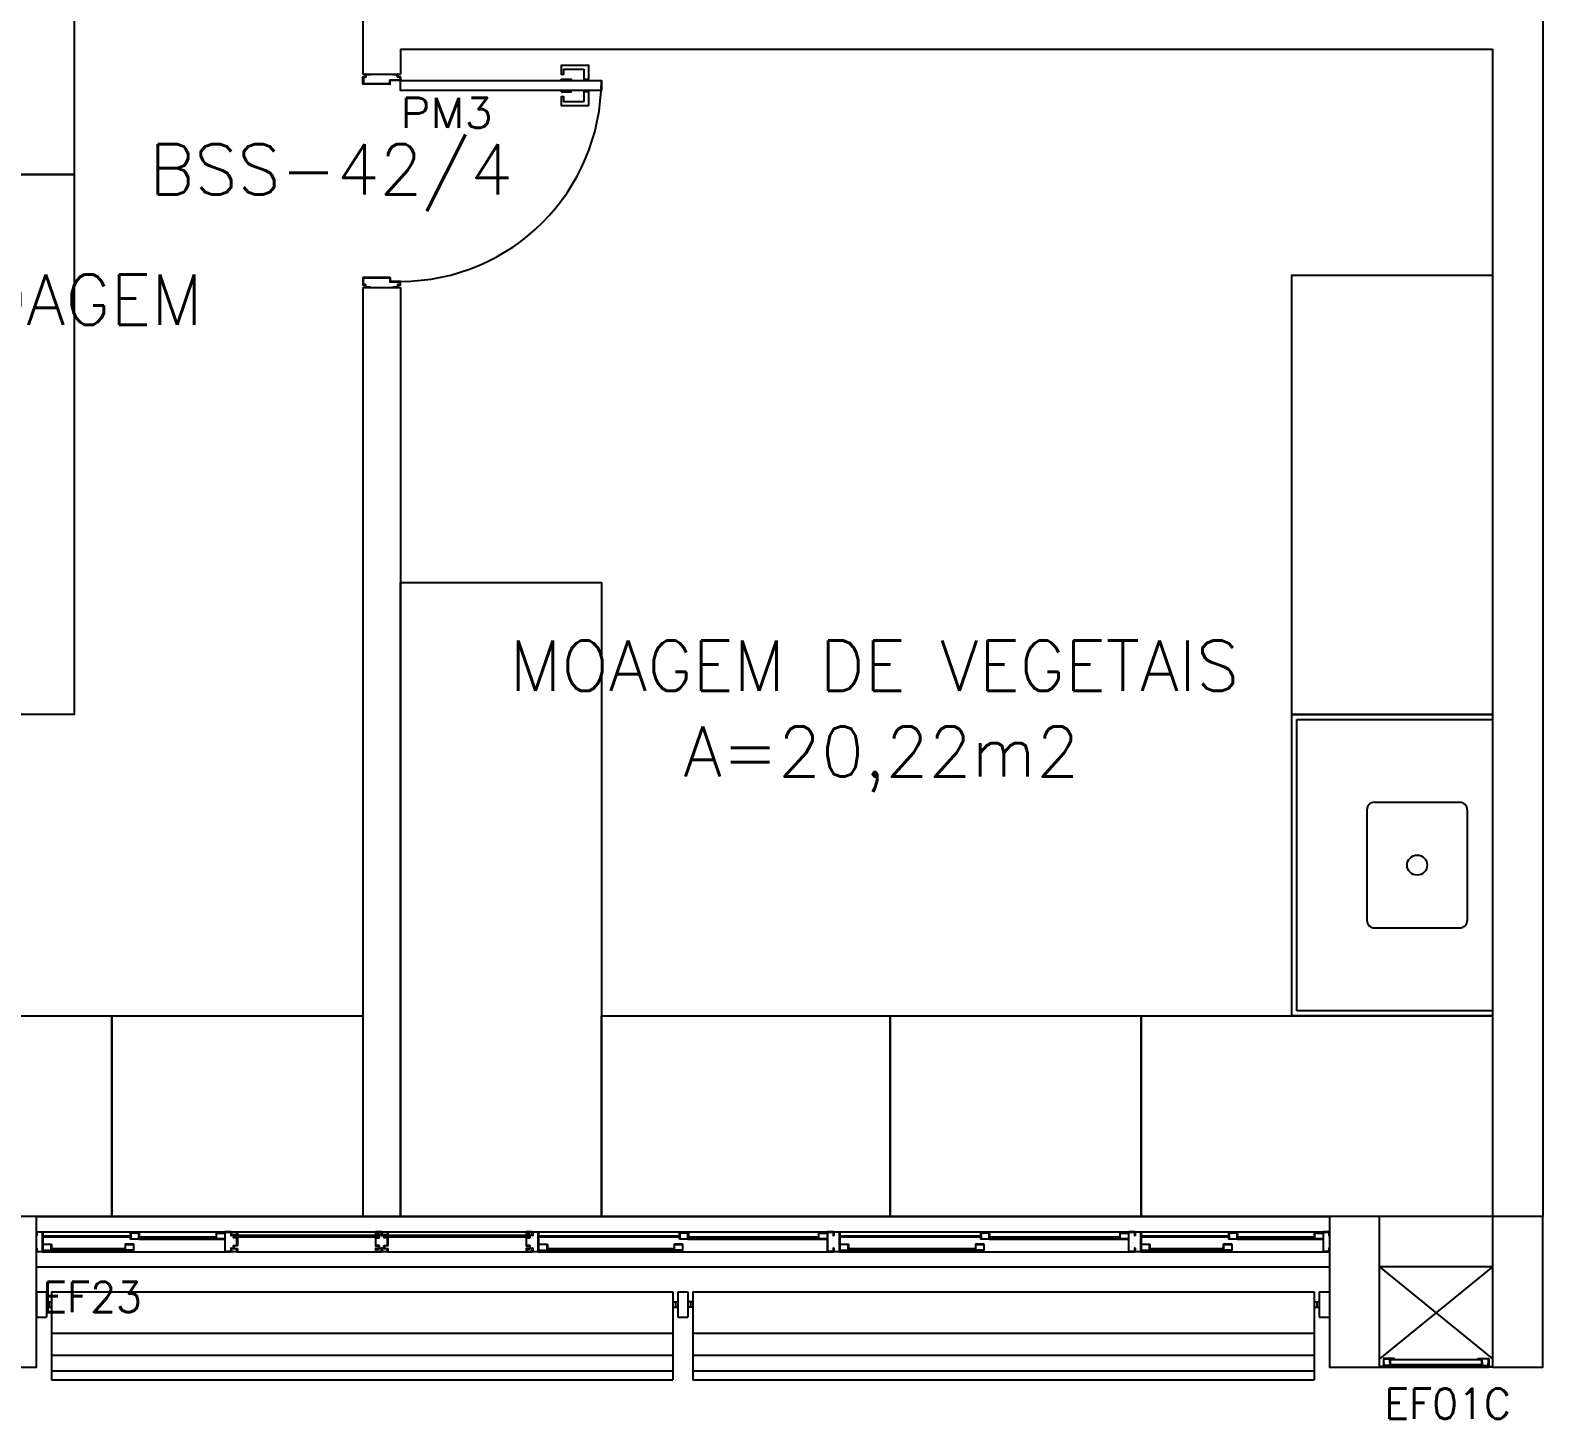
# Model space of a CAD drawing. Header units: millimetres. Extents: x 2046 to 2564, y 885 to 1120.
# Drawn here: x 2338.89 to 2344.91, y 921.45 to 926.98 of the extents above; entities that cross this region are included whole.
import ezdxf

# ---------------------------------------------------------------- set-up
doc = ezdxf.new("R2010")
doc.units = ezdxf.units.MM
doc.header["$LTSCALE"] = 10
for name, color, linetype in [('AR-ALV', 2, 'Continuous'), ('AR-BANCADAS', 1, 'Continuous'), ('AR-BRISES', 2, 'Continuous'), ('AR-ESQ', 1, 'Continuous'), ('AR-ESTC', 3, 'Continuous'), ('AR-PEITORIL', 1, 'Continuous'), ('AR-PORTA', 1, 'Continuous'), ('AR-SHAFT', 1, 'Continuous'), ('BC- VISTA', 1, 'Continuous'), ('BC-CUBA', 1, 'Continuous'), ('BR-LINHAS', 1, 'Continuous'), ('BR-MONTANTE', 242, 'Continuous'), ('BR-PAINEL', 1, 'Continuous'), ('BR-SUPORTE', 1, 'Continuous'), ('coz1', 1, 'Continuous'), ('DT-ESQ-CHAPA DOBRADA-V', 2, 'Continuous'), ('DT-ESQ-MARCO-V', 1, 'Continuous'), ('DT-ESQ-PERFIL CADEIRA-C', 2, 'Continuous'), ('DT-ESQ-PERFIL CADEIRA-V', 1, 'Continuous'), ('DT-ESQ-PERFIL U-C', 2, 'Continuous'), ('DT-ESQ-PERFIL U-V', 1, 'Continuous'), ('DT-ESQ-VENEZIANA-C', 1, 'Continuous'), ('DT-ESQ-VENEZIANA-V', 1, 'Continuous'), ('DT-ESQ-VIDRO-C', 2, 'Continuous'), ('DT-TXTESQ', 2, 'Continuous'), ('DT-TXTMOD', 1, 'Continuous'), ('ENDEREÇO', 2, 'Continuous'), ('maçaneta', 1, 'Continuous'), ('mov', 1, 'Continuous'), ('PM-PERFIL U-C', 2, 'Continuous'), ('PM-TXT', 2, 'Continuous'), ('pm1', 2, 'Continuous'), ('TEXTO', 2, 'Continuous'), ('Área', 2, 'Continuous')]:
    doc.layers.add(name, color=color, linetype=linetype)
doc.styles.add('S10', font='simplex.shx', dxfattribs={"height": 0.1})
doc.styles.add('S12', font='simplex.shx', dxfattribs={"width": 1.1, "height": 0.12})
doc.styles.add('UNB-100', font='simplex.shx', dxfattribs={"height": 0.2})
doc.styles.add('UNB1-100', font='simplex.shx', dxfattribs={"height": 0.2})

# ---------------------------------------------------------------- blocks, each defined once
blk = doc.blocks.new('EF23-P')
at = {"layer": 'DT-ESQ-CHAPA DOBRADA-V', "ltscale": 0.1}
for p, q in [((0.025, -0.077), (0.374, -0.077)), ((0.025, -0.08), (0.374, -0.08)), ((2, -0.077), (2.5615, -0.077)), ((2, -0.08), (2.5615, -0.08)), ((3.2, -0.077), (3.7615, -0.077)), ((3.2, -0.08), (3.7615, -0.08)), ((4.4, -0.077), (4.749, -0.077)), ((4.4, -0.08), (4.749, -0.08))]:
    blk.add_line(p, q, dxfattribs=at)
at = {"layer": 'DT-ESQ-MARCO-V', "ltscale": 0.1}
for p, q in [((0.7985, -0.06), (1.3515, -0.06)), ((1.3985, -0.06), (1.9515, -0.06)), ((0.7985, -0.14), (1.3515, -0.14)), ((1.3985, -0.14), (1.9515, -0.14))]:
    blk.add_line(p, q, dxfattribs=at)
at = {"layer": 'DT-ESQ-PERFIL CADEIRA-C', "ltscale": 0.1}
for p, q in [((0.376, -0.0885), (0.4225, -0.0885)), ((0.75, -0.0885), (0.7015, -0.0885)), ((2.5635, -0.0885), (2.61, -0.0885)), ((3.15, -0.0885), (3.1015, -0.0885)), ((3.7635, -0.0885), (3.81, -0.0885)), ((4.35, -0.0885), (4.3015, -0.0885)), ((4.751, -0.0885), (4.7975, -0.0885)), ((5.125, -0.0885), (5.0765, -0.0885)), ((0.025, -0.1335), (0.0735, -0.1335)), ((0.3855, -0.1335), (0.339, -0.1335)), ((2, -0.1335), (2.0485, -0.1335)), ((2.573, -0.1335), (2.5265, -0.1335)), ((3.2, -0.1335), (3.2485, -0.1335)), ((3.773, -0.1335), (3.7265, -0.1335)), ((4.4, -0.1335), (4.4485, -0.1335)), ((4.7605, -0.1335), (4.714, -0.1335))]:
    blk.add_line(p, q, dxfattribs=at)
for points in [[(0.0735, -0.135), (0.025, -0.135), (0.025, -0.1335), (0.06, -0.1335, -0.198912), (0.0589, -0.1331, -0.198913), (0.0585, -0.132), (0.0585, -0.112, 0.414214), (0.058, -0.1115), (0.025, -0.1115), (0.025, -0.11), (0.0585, -0.11, -0.414214), (0.06, -0.1115), (0.06, -0.1235), (0.06, -0.125), (0.06, -0.132), (0.0735, -0.132, -1)], [(0.339, -0.132, 1), (0.339, -0.135), (0.3855, -0.135, 0.414214), (0.3875, -0.133), (0.3875, -0.112, 0.414214), (0.3855, -0.11), (0.354, -0.11, 0.414214), (0.3525, -0.1115), (0.3525, -0.132)], [(0.3525, -0.1335, 0.198913), (0.3536, -0.1331, 0.198913), (0.354, -0.132), (0.354, -0.112, -0.414214), (0.3545, -0.1115), (0.3855, -0.1115, -0.414214), (0.386, -0.112), (0.386, -0.133, -0.414214), (0.3855, -0.1335)], [(0.4225, -0.087, -1), (0.4225, -0.09), (0.376, -0.09, -0.414214), (0.374, -0.088), (0.374, -0.067, -0.414214), (0.376, -0.065), (0.4075, -0.065, -0.414214), (0.409, -0.0665), (0.409, -0.087)], [(0.409, -0.0885, -0.198913), (0.4079, -0.0881, -0.198913), (0.4075, -0.087), (0.4075, -0.067, 0.414214), (0.407, -0.0665), (0.376, -0.0665, 0.414214), (0.3755, -0.067), (0.3755, -0.088, 0.414214), (0.376, -0.0885)], [(0.7015, -0.09), (0.75, -0.09), (0.75, -0.0885), (0.715, -0.0885, 0.198912), (0.7161, -0.0881, 0.198913), (0.7165, -0.087), (0.7165, -0.067, -0.414214), (0.717, -0.0665), (0.75, -0.0665), (0.75, -0.065), (0.7165, -0.065, 0.414214), (0.715, -0.0665), (0.715, -0.0785), (0.715, -0.08), (0.715, -0.087), (0.7015, -0.087, 1)], [(2.0485, -0.135), (2, -0.135), (2, -0.1335), (2.035, -0.1335, -0.198912), (2.0339, -0.1331, -0.198913), (2.0335, -0.132), (2.0335, -0.112, 0.414214), (2.033, -0.1115), (2, -0.1115), (2, -0.11), (2.0335, -0.11, -0.414214), (2.035, -0.1115), (2.035, -0.1235), (2.035, -0.125), (2.035, -0.132), (2.0485, -0.132, -1)], [(2.5265, -0.132, 1), (2.5265, -0.135), (2.573, -0.135, 0.414214), (2.575, -0.133), (2.575, -0.112, 0.414214), (2.573, -0.11), (2.5415, -0.11, 0.414214), (2.54, -0.1115), (2.54, -0.132)], [(2.54, -0.1335, 0.198913), (2.5411, -0.1331, 0.198913), (2.5415, -0.132), (2.5415, -0.112, -0.414214), (2.542, -0.1115), (2.573, -0.1115, -0.414214), (2.5735, -0.112), (2.5735, -0.133, -0.414214), (2.573, -0.1335)], [(2.61, -0.087, -1), (2.61, -0.09), (2.5635, -0.09, -0.414214), (2.5615, -0.088), (2.5615, -0.067, -0.414214), (2.5635, -0.065), (2.595, -0.065, -0.414214), (2.5965, -0.0665), (2.5965, -0.087)], [(2.5965, -0.0885, -0.198913), (2.5954, -0.0881, -0.198913), (2.595, -0.087), (2.595, -0.067, 0.414214), (2.5945, -0.0665), (2.5635, -0.0665, 0.414214), (2.563, -0.067), (2.563, -0.088, 0.414214), (2.5635, -0.0885)], [(3.1015, -0.09), (3.15, -0.09), (3.15, -0.0885), (3.115, -0.0885, 0.198912), (3.1161, -0.0881, 0.198913), (3.1165, -0.087), (3.1165, -0.067, -0.414214), (3.117, -0.0665), (3.15, -0.0665), (3.15, -0.065), (3.1165, -0.065, 0.414214), (3.115, -0.0665), (3.115, -0.0785), (3.115, -0.08), (3.115, -0.087), (3.1015, -0.087, 1)], [(3.2485, -0.135), (3.2, -0.135), (3.2, -0.1335), (3.235, -0.1335, -0.198912), (3.2339, -0.1331, -0.198913), (3.2335, -0.132), (3.2335, -0.112, 0.414214), (3.233, -0.1115), (3.2, -0.1115), (3.2, -0.11), (3.2335, -0.11, -0.414214), (3.235, -0.1115), (3.235, -0.1235), (3.235, -0.125), (3.235, -0.132), (3.2485, -0.132, -1)], [(3.7265, -0.132, 1), (3.7265, -0.135), (3.773, -0.135, 0.414214), (3.775, -0.133), (3.775, -0.112, 0.414214), (3.773, -0.11), (3.7415, -0.11, 0.414214), (3.74, -0.1115), (3.74, -0.132)], [(3.74, -0.1335, 0.198913), (3.7411, -0.1331, 0.198913), (3.7415, -0.132), (3.7415, -0.112, -0.414214), (3.742, -0.1115), (3.773, -0.1115, -0.414214), (3.7735, -0.112), (3.7735, -0.133, -0.414214), (3.773, -0.1335)], [(3.81, -0.087, -1), (3.81, -0.09), (3.7635, -0.09, -0.414214), (3.7615, -0.088), (3.7615, -0.067, -0.414214), (3.7635, -0.065), (3.795, -0.065, -0.414214), (3.7965, -0.0665), (3.7965, -0.087)], [(3.7965, -0.0885, -0.198913), (3.7954, -0.0881, -0.198913), (3.795, -0.087), (3.795, -0.067, 0.414214), (3.7945, -0.0665), (3.7635, -0.0665, 0.414214), (3.763, -0.067), (3.763, -0.088, 0.414214), (3.7635, -0.0885)], [(4.3015, -0.09), (4.35, -0.09), (4.35, -0.0885), (4.315, -0.0885, 0.198912), (4.3161, -0.0881, 0.198913), (4.3165, -0.087), (4.3165, -0.067, -0.414214), (4.317, -0.0665), (4.35, -0.0665), (4.35, -0.065), (4.3165, -0.065, 0.414214), (4.315, -0.0665), (4.315, -0.0785), (4.315, -0.08), (4.315, -0.087), (4.3015, -0.087, 1)], [(4.4485, -0.135), (4.4, -0.135), (4.4, -0.1335), (4.435, -0.1335, -0.198912), (4.4339, -0.1331, -0.198913), (4.4335, -0.132), (4.4335, -0.112, 0.414214), (4.433, -0.1115), (4.4, -0.1115), (4.4, -0.11), (4.4335, -0.11, -0.414214), (4.435, -0.1115), (4.435, -0.1235), (4.435, -0.125), (4.435, -0.132), (4.4485, -0.132, -1)], [(4.714, -0.132, 1), (4.714, -0.135), (4.7605, -0.135, 0.414214), (4.7625, -0.133), (4.7625, -0.112, 0.414214), (4.7605, -0.11), (4.729, -0.11, 0.414214), (4.7275, -0.1115), (4.7275, -0.132)], [(4.7275, -0.1335, 0.198913), (4.7286, -0.1331, 0.198913), (4.729, -0.132), (4.729, -0.112, -0.414214), (4.7295, -0.1115), (4.7605, -0.1115, -0.414214), (4.761, -0.112), (4.761, -0.133, -0.414214), (4.7605, -0.1335)], [(4.7975, -0.087, -1), (4.7975, -0.09), (4.751, -0.09, -0.414214), (4.749, -0.088), (4.749, -0.067, -0.414214), (4.751, -0.065), (4.7825, -0.065, -0.414214), (4.784, -0.0665), (4.784, -0.087)], [(4.784, -0.0885, -0.198913), (4.7829, -0.0881, -0.198913), (4.7825, -0.087), (4.7825, -0.067, 0.414214), (4.782, -0.0665), (4.751, -0.0665, 0.414214), (4.7505, -0.067), (4.7505, -0.088, 0.414214), (4.751, -0.0885)], [(5.0765, -0.09), (5.125, -0.09), (5.125, -0.0885), (5.09, -0.0885, 0.198912), (5.0911, -0.0881, 0.198913), (5.0915, -0.087), (5.0915, -0.067, -0.414214), (5.092, -0.0665), (5.125, -0.0665), (5.125, -0.065), (5.0915, -0.065, 0.414214), (5.09, -0.0665), (5.09, -0.0785), (5.09, -0.08), (5.09, -0.087), (5.0765, -0.087, 1)]]:
    blk.add_lwpolyline(points, format="xyb", close=True, dxfattribs=at)
at = {"layer": 'DT-ESQ-PERFIL CADEIRA-V', "ltscale": 0.1}
for p, q in [((0.4075, -0.09), (0.7015, -0.09)), ((2.595, -0.09), (3.1015, -0.09)), ((3.795, -0.09), (4.3015, -0.09)), ((4.7825, -0.09), (5.0765, -0.09)), ((0.0735, -0.135), (0.339, -0.135)), ((2.0485, -0.135), (2.5265, -0.135)), ((3.2485, -0.135), (3.7265, -0.135)), ((4.4485, -0.135), (4.714, -0.135))]:
    blk.add_line(p, q, dxfattribs=at)
at = {"layer": 'DT-ESQ-PERFIL U-C', "ltscale": 0.1}
for points in [[(0, -0.0615, -0.414214), (0.0015, -0.06), (0.0235, -0.06, -0.414214), (0.025, -0.0615), (0.025, -0.1385, -0.414214), (0.0235, -0.14), (0.0015, -0.14, -0.414214), (0, -0.1385), (0, -0.125), (0.0015, -0.125), (0.0015, -0.138, 0.414214), (0.002, -0.1385), (0.023, -0.1385, 0.414214), (0.0235, -0.138), (0.0235, -0.062, 0.414214), (0.023, -0.0615), (0.002, -0.0615, 0.414214), (0.0015, -0.062), (0.0015, -0.075), (0, -0.075)], [(0.775, -0.0615, 0.414214), (0.7735, -0.06), (0.7515, -0.06, 0.414214), (0.75, -0.0615), (0.75, -0.1385, 0.414214), (0.7515, -0.14), (0.7735, -0.14, 0.414214), (0.775, -0.1385), (0.775, -0.125), (0.7735, -0.125), (0.7735, -0.138, -0.414214), (0.773, -0.1385), (0.752, -0.1385, -0.414214), (0.7515, -0.138), (0.7515, -0.062, -0.414214), (0.752, -0.0615), (0.773, -0.0615, -0.414214), (0.7735, -0.062), (0.7735, -0.075), (0.775, -0.075)], [(0.8, -0.1285), (0.8, -0.1385, -0.414214), (0.7985, -0.14), (0.7765, -0.14, -0.414214), (0.775, -0.1385), (0.775, -0.125), (0.7765, -0.125), (0.7765, -0.138, 0.414214), (0.777, -0.1385), (0.798, -0.1385, 0.414214), (0.7985, -0.138), (0.7985, -0.1285), (0.7855, -0.1285, -0.414214), (0.784, -0.127), (0.784, -0.117, -0.414214), (0.7855, -0.1155), (0.7985, -0.1155), (0.7985, -0.0845), (0.7855, -0.0845, -0.414214), (0.784, -0.083), (0.784, -0.073, -0.414214), (0.7855, -0.0715), (0.7985, -0.0715), (0.7985, -0.062, 0.414214), (0.798, -0.0615), (0.777, -0.0615, 0.414214), (0.7765, -0.062), (0.7765, -0.075), (0.775, -0.075), (0.775, -0.0615, -0.414214), (0.7765, -0.06), (0.7985, -0.06, -0.414214), (0.8, -0.0615), (0.8, -0.0715, -0.414214), (0.7985, -0.073), (0.7855, -0.073), (0.7855, -0.083), (0.7985, -0.083), (0.7985, -0.083, -0.414214), (0.8, -0.0845), (0.8, -0.1155, -0.414214), (0.7985, -0.117), (0.7985, -0.117), (0.7855, -0.117), (0.7855, -0.127), (0.7985, -0.127, -0.414214)], [(1.35, -0.1285), (1.35, -0.1385, 0.414214), (1.3515, -0.14), (1.3735, -0.14, 0.414214), (1.375, -0.1385), (1.375, -0.125), (1.3735, -0.125), (1.3735, -0.138, -0.414214), (1.373, -0.1385), (1.352, -0.1385, -0.414214), (1.3515, -0.138), (1.3515, -0.1285), (1.3645, -0.1285, 0.414214), (1.366, -0.127), (1.366, -0.117, 0.414214), (1.3645, -0.1155), (1.3515, -0.1155), (1.3515, -0.0845), (1.3645, -0.0845, 0.414214), (1.366, -0.083), (1.366, -0.073, 0.414214), (1.3645, -0.0715), (1.3515, -0.0715), (1.3515, -0.062, -0.414214), (1.352, -0.0615), (1.373, -0.0615, -0.414214), (1.3735, -0.062), (1.3735, -0.075), (1.375, -0.075), (1.375, -0.0615, 0.414214), (1.3735, -0.06), (1.3515, -0.06, 0.414214), (1.35, -0.0615), (1.35, -0.0715, 0.414214), (1.3515, -0.073), (1.3645, -0.073), (1.3645, -0.083), (1.3515, -0.083), (1.3515, -0.083, 0.414214), (1.35, -0.0845), (1.35, -0.1155, 0.414214), (1.3515, -0.117), (1.3515, -0.117), (1.3645, -0.117), (1.3645, -0.127), (1.3515, -0.127, 0.414214)], [(1.4, -0.1285), (1.4, -0.1385, -0.414214), (1.3985, -0.14), (1.3765, -0.14, -0.414214), (1.375, -0.1385), (1.375, -0.125), (1.3765, -0.125), (1.3765, -0.138, 0.414214), (1.377, -0.1385), (1.398, -0.1385, 0.414214), (1.3985, -0.138), (1.3985, -0.1285), (1.3855, -0.1285, -0.414214), (1.384, -0.127), (1.384, -0.117, -0.414214), (1.3855, -0.1155), (1.3985, -0.1155), (1.3985, -0.0845), (1.3855, -0.0845, -0.414214), (1.384, -0.083), (1.384, -0.073, -0.414214), (1.3855, -0.0715), (1.3985, -0.0715), (1.3985, -0.062, 0.414214), (1.398, -0.0615), (1.377, -0.0615, 0.414214), (1.3765, -0.062), (1.3765, -0.075), (1.375, -0.075), (1.375, -0.0615, -0.414214), (1.3765, -0.06), (1.3985, -0.06, -0.414214), (1.4, -0.0615), (1.4, -0.0715, -0.414214), (1.3985, -0.073), (1.3855, -0.073), (1.3855, -0.083), (1.3985, -0.083), (1.3985, -0.083, -0.414214), (1.4, -0.0845), (1.4, -0.1155, -0.414214), (1.3985, -0.117), (1.3985, -0.117), (1.3855, -0.117), (1.3855, -0.127), (1.3985, -0.127, -0.414214)], [(1.95, -0.1285), (1.95, -0.1385, 0.414214), (1.9515, -0.14), (1.9735, -0.14, 0.414214), (1.975, -0.1385), (1.975, -0.125), (1.9735, -0.125), (1.9735, -0.138, -0.414214), (1.973, -0.1385), (1.952, -0.1385, -0.414214), (1.9515, -0.138), (1.9515, -0.1285), (1.9645, -0.1285, 0.414214), (1.966, -0.127), (1.966, -0.117, 0.414214), (1.9645, -0.1155), (1.9515, -0.1155), (1.9515, -0.0845), (1.9645, -0.0845, 0.414214), (1.966, -0.083), (1.966, -0.073, 0.414214), (1.9645, -0.0715), (1.9515, -0.0715), (1.9515, -0.062, -0.414214), (1.952, -0.0615), (1.973, -0.0615, -0.414214), (1.9735, -0.062), (1.9735, -0.075), (1.975, -0.075), (1.975, -0.0615, 0.414214), (1.9735, -0.06), (1.9515, -0.06, 0.414214), (1.95, -0.0615), (1.95, -0.0715, 0.414214), (1.9515, -0.073), (1.9645, -0.073), (1.9645, -0.083), (1.9515, -0.083), (1.9515, -0.083, 0.414214), (1.95, -0.0845), (1.95, -0.1155, 0.414214), (1.9515, -0.117), (1.9515, -0.117), (1.9645, -0.117), (1.9645, -0.127), (1.9515, -0.127, 0.414214)], [(1.975, -0.0615, -0.414214), (1.9765, -0.06), (1.9985, -0.06, -0.414214), (2, -0.0615), (2, -0.1385, -0.414214), (1.9985, -0.14), (1.9765, -0.14, -0.414214), (1.975, -0.1385), (1.975, -0.125), (1.9765, -0.125), (1.9765, -0.138, 0.414214), (1.977, -0.1385), (1.998, -0.1385, 0.414214), (1.9985, -0.138), (1.9985, -0.062, 0.414214), (1.998, -0.0615), (1.977, -0.0615, 0.414214), (1.9765, -0.062), (1.9765, -0.075), (1.975, -0.075)], [(3.175, -0.0615, 0.414214), (3.1735, -0.06), (3.1515, -0.06, 0.414214), (3.15, -0.0615), (3.15, -0.1385, 0.414214), (3.1515, -0.14), (3.1735, -0.14, 0.414214), (3.175, -0.1385), (3.175, -0.125), (3.1735, -0.125), (3.1735, -0.138, -0.414214), (3.173, -0.1385), (3.152, -0.1385, -0.414214), (3.1515, -0.138), (3.1515, -0.062, -0.414214), (3.152, -0.0615), (3.173, -0.0615, -0.414214), (3.1735, -0.062), (3.1735, -0.075), (3.175, -0.075)], [(3.175, -0.0615, -0.414214), (3.1765, -0.06), (3.1985, -0.06, -0.414214), (3.2, -0.0615), (3.2, -0.1385, -0.414214), (3.1985, -0.14), (3.1765, -0.14, -0.414214), (3.175, -0.1385), (3.175, -0.125), (3.1765, -0.125), (3.1765, -0.138, 0.414214), (3.177, -0.1385), (3.198, -0.1385, 0.414214), (3.1985, -0.138), (3.1985, -0.062, 0.414214), (3.198, -0.0615), (3.177, -0.0615, 0.414214), (3.1765, -0.062), (3.1765, -0.075), (3.175, -0.075)], [(4.375, -0.0615, 0.414214), (4.3735, -0.06), (4.3515, -0.06, 0.414214), (4.35, -0.0615), (4.35, -0.1385, 0.414214), (4.3515, -0.14), (4.3735, -0.14, 0.414214), (4.375, -0.1385), (4.375, -0.125), (4.3735, -0.125), (4.3735, -0.138, -0.414214), (4.373, -0.1385), (4.352, -0.1385, -0.414214), (4.3515, -0.138), (4.3515, -0.062, -0.414214), (4.352, -0.0615), (4.373, -0.0615, -0.414214), (4.3735, -0.062), (4.3735, -0.075), (4.375, -0.075)], [(4.375, -0.0615, -0.414214), (4.3765, -0.06), (4.3985, -0.06, -0.414214), (4.4, -0.0615), (4.4, -0.1385, -0.414214), (4.3985, -0.14), (4.3765, -0.14, -0.414214), (4.375, -0.1385), (4.375, -0.125), (4.3765, -0.125), (4.3765, -0.138, 0.414214), (4.377, -0.1385), (4.398, -0.1385, 0.414214), (4.3985, -0.138), (4.3985, -0.062, 0.414214), (4.398, -0.0615), (4.377, -0.0615, 0.414214), (4.3765, -0.062), (4.3765, -0.075), (4.375, -0.075)], [(5.15, -0.0615, 0.414214), (5.1485, -0.06), (5.1265, -0.06, 0.414214), (5.125, -0.0615), (5.125, -0.1385, 0.414214), (5.1265, -0.14), (5.1485, -0.14, 0.414214), (5.15, -0.1385), (5.15, -0.125), (5.1485, -0.125), (5.1485, -0.138, -0.414214), (5.148, -0.1385), (5.127, -0.1385, -0.414214), (5.1265, -0.138), (5.1265, -0.062, -0.414214), (5.127, -0.0615), (5.148, -0.0615, -0.414214), (5.1485, -0.062), (5.1485, -0.075), (5.15, -0.075)]]:
    blk.add_lwpolyline(points, format="xyb", close=True, dxfattribs=at)
at = {"layer": 'DT-ESQ-PERFIL U-V', "ltscale": 0.1}
for p, q in [((0.0235, -0.06), (0.7515, -0.06)), ((1.9985, -0.06), (3.1515, -0.06)), ((3.1985, -0.06), (4.3515, -0.06)), ((4.3985, -0.06), (5.1265, -0.06)), ((0.0235, -0.14), (0.7515, -0.14)), ((1.9985, -0.14), (3.1515, -0.14)), ((3.1985, -0.14), (4.3515, -0.14)), ((4.3985, -0.14), (5.1265, -0.14))]:
    blk.add_line(p, q, dxfattribs=at)
at = {"layer": 'DT-ESQ-VIDRO-C', "ltscale": 0.1}
for points in [[(0.7125, -0.085), (0.7125, -0.082), (0.4115, -0.082), (0.4115, -0.085)], [(1.3625, -0.081), (1.3625, -0.075), (0.7875, -0.075), (0.7875, -0.081)], [(1.9625, -0.081), (1.9625, -0.075), (1.3875, -0.075), (1.3875, -0.081)], [(3.1125, -0.085), (3.1125, -0.082), (2.599, -0.082), (2.599, -0.085)], [(4.3125, -0.085), (4.3125, -0.082), (3.799, -0.082), (3.799, -0.085)], [(5.0875, -0.085), (5.0875, -0.082), (4.7865, -0.082), (4.7865, -0.085)], [(0.063, -0.13), (0.063, -0.127), (0.3495, -0.127), (0.3495, -0.13)], [(2.038, -0.13), (2.038, -0.127), (2.537, -0.127), (2.537, -0.13)], [(3.238, -0.13), (3.238, -0.127), (3.737, -0.127), (3.737, -0.13)], [(4.438, -0.13), (4.438, -0.127), (4.7245, -0.127), (4.7245, -0.13)]]:
    blk.add_lwpolyline(points, close=True, dxfattribs=at)
at = {"layer": 'DT-TXTESQ', "ltscale": 0.1, "style": 'S12'}
blk.add_text('EF23', height=0.12, dxfattribs=at).set_placement((0.0235, -0.38))
at = {"layer": 'DT-TXTMOD', "ltscale": 0.1, "style": 'S10', "flags": 3}
for tag, p in [('M01', (0.025, -0.28)), ('M02', (0.3253, -0.28)), ('M03', (0.627, -0.28)), ('M04', (0.9288, -0.28)), ('M05', (1.2306, -0.28)), ('M06', (1.5323, -0.28)), ('M07', (1.8341, -0.28)), ('M08', (2.1359, -0.28)), ('M09', (2.4376, -0.28)), ('M10', (2.7394, -0.28)), ('M11', (3.0412, -0.28)), ('M12', (3.3429, -0.28)), ('M13', (3.6447, -0.28)), ('M14', (3.9464, -0.28)), ('M15', (4.2482, -0.28)), ('M16', (4.55, -0.28)), ('M17', (4.8517, -0.28))]:
    blk.add_attdef(tag, p, '', height=0.1, dxfattribs=at)
blk = doc.blocks.new('BR-MODULO1')
at = {"layer": 'BR-LINHAS'}
for p, q in [((0.06, -0.2648), (2.535, -0.2648)), ((2.615, -0.2648), (5.09, -0.2648)), ((0.06, -0.3524), (2.535, -0.3524)), ((2.615, -0.3524), (5.09, -0.3524)), ((0.06, -0.4147), (2.535, -0.4147)), ((2.615, -0.4147), (5.09, -0.4147))]:
    blk.add_line(p, q, dxfattribs=at)
at = {"layer": 'BR-MONTANTE'}
for p, q in [((0, -0.1), (0, -0.2)), ((0, -0.1), (0.04, -0.1)), ((0.04, -0.1), (0.04, -0.2)), ((2.5547, -0.1), (2.5947, -0.1)), ((2.5547, -0.1), (2.5547, -0.2)), ((2.5947, -0.1), (2.5947, -0.2)), ((5.11, -0.1), (5.11, -0.2)), ((5.11, -0.1), (5.15, -0.1)), ((5.15, -0.1), (5.15, -0.2)), ((0, -0.2), (0.04, -0.2)), ((2.5547, -0.2), (2.5947, -0.2)), ((5.11, -0.2), (5.15, -0.2))]:
    blk.add_line(p, q, dxfattribs=at)
at = {"layer": 'BR-PAINEL'}
for p, q in [((0.06, -0.1), (2.535, -0.1)), ((0.06, -0.1), (0.06, -0.45)), ((2.535, -0.1), (2.535, -0.45)), ((2.615, -0.1), (2.615, -0.45)), ((2.615, -0.1), (5.09, -0.1)), ((5.09, -0.1), (5.09, -0.45)), ((0.06, -0.45), (2.535, -0.45)), ((2.615, -0.45), (5.09, -0.45))]:
    blk.add_line(p, q, dxfattribs=at)
at = {"layer": 'BR-SUPORTE'}
for p, q in [((0.04, -0.14), (0.06, -0.14)), ((0.04, -0.16), (0.06, -0.16)), ((0.05, -0.14), (0.05, -0.16)), ((2.5347, -0.14), (2.5547, -0.14)), ((2.5347, -0.16), (2.5547, -0.16)), ((2.5447, -0.14), (2.5447, -0.16)), ((2.6147, -0.14), (2.5947, -0.14)), ((2.6147, -0.16), (2.5947, -0.16)), ((2.6047, -0.14), (2.6047, -0.16)), ((5.09, -0.14), (5.11, -0.14)), ((5.09, -0.16), (5.11, -0.16)), ((5.1, -0.14), (5.1, -0.16))]:
    blk.add_line(p, q, dxfattribs=at)
blk = doc.blocks.new('PM3')
at = {"layer": 'maçaneta'}
for points in [[(0.02, 0.825), (-0.035, 0.825), (-0.035, 0.715), (0, 0.715), (0, 0.725), (-0.02, 0.725), (-0.02, 0.8035, -0.414214), (-0.0185, 0.805), (0.02, 0.805)], [(0.125, 0.825), (0.07, 0.825), (0.07, 0.805), (0.1085, 0.805, -0.414214), (0.11, 0.8035), (0.11, 0.725), (0.09, 0.725), (0.09, 0.715), (0.125, 0.715)]]:
    blk.add_lwpolyline(points, format="xyb", close=True, dxfattribs=at)
for points in [[(0.02, 0.715), (0.02, 0.755), (0.025, 0.755), (0.025, 0.715)], [(0.07, 0.715), (0.07, 0.755), (0.065, 0.755), (0.065, 0.715)]]:
    blk.add_lwpolyline(points, close=True, dxfattribs=at)
at = {"layer": 'mov'}
blk.add_arc((0.025, 0.075), 0.8, 0, 90, dxfattribs=at)
at = {"layer": 'PM-PERFIL U-C'}
for p, q in [((0, 0.045), (0, 0.0635)), ((0.0015, 0.065), (0.01, 0.065)), ((0.002, 0.063), (0.002, 0.045)), ((0.0105, 0.063), (0.002, 0.063)), ((0.01, 0.065), (0.01, 0.0735)), ((0.0115, 0.075), (0.0235, 0.075)), ((0.012, 0.073), (0.012, 0.0645)), ((0.023, 0.073), (0.012, 0.073)), ((0.023, 0.0335), (0.023, 0.073)), ((0.025, 0.0735), (0.025, 0.034)), ((0.825, 0.0735), (0.825, 0.034)), ((0.8385, 0.075), (0.8265, 0.075)), ((0.827, 0.073), (0.838, 0.073)), ((0.827, 0.0335), (0.827, 0.073)), ((0.838, 0.073), (0.838, 0.0645)), ((0.8395, 0.063), (0.848, 0.063)), ((0.84, 0.065), (0.84, 0.0735)), ((0.8485, 0.065), (0.84, 0.065)), ((0.848, 0.063), (0.848, 0.045)), ((0.85, 0.045), (0.85, 0.0635)), ((0.002, 0.045), (0, 0.045)), ((0.038, 0.032), (0.0245, 0.032)), ((0.0385, 0.034), (0.025, 0.034)), ((0.038, 0.032), (0.038, -0.073)), ((0.04, 0.0325), (0.04, -0.0735)), ((0.81, 0.0325), (0.81, -0.0735)), ((0.8115, 0.034), (0.825, 0.034)), ((0.812, 0.032), (0.8255, 0.032)), ((0.812, 0.032), (0.812, -0.073)), ((0.848, 0.045), (0.85, 0.045)), ((0, -0.045), (0.002, -0.045)), ((0, -0.0635), (0, -0.045)), ((0.002, -0.045), (0.002, -0.063)), ((0.85, -0.045), (0.848, -0.045)), ((0.848, -0.045), (0.848, -0.063)), ((0.85, -0.0635), (0.85, -0.045)), ((0.01, -0.065), (0.0015, -0.065)), ((0.002, -0.063), (0.0105, -0.063)), ((0.01, -0.0735), (0.01, -0.065)), ((0.0385, -0.075), (0.0115, -0.075)), ((0.012, -0.0645), (0.012, -0.073)), ((0.012, -0.073), (0.038, -0.073)), ((0.8115, -0.075), (0.8385, -0.075)), ((0.838, -0.073), (0.812, -0.073)), ((0.838, -0.0645), (0.838, -0.073)), ((0.848, -0.063), (0.8395, -0.063)), ((0.84, -0.0735), (0.84, -0.065)), ((0.84, -0.065), (0.8485, -0.065))]:
    blk.add_line(p, q, dxfattribs=at)
for centre, start, end in [((0.0015, 0.0635), 90, 180), ((0.0115, 0.0735), 90, 180), ((0.0105, 0.0645), 270, 0), ((0.0235, 0.0735), 360, 90), ((0.8265, 0.0735), 90, 180), ((0.8395, 0.0645), 180, 270), ((0.8385, 0.0735), 0, 90), ((0.8485, 0.0635), 0, 90), ((0.0245, 0.0335), 180, 270), ((0.0385, 0.0325), 0, 90), ((0.8115, 0.0325), 90, 180), ((0.8255, 0.0335), 270, 0), ((0.0015, -0.0635), 180, 270), ((0.0115, -0.0735), 180, 270), ((0.0105, -0.0645), 0, 90), ((0.0385, -0.0735), 269.93864, 0), ((0.8115, -0.0735), 180, 270.06136), ((0.8395, -0.0645), 90, 180), ((0.8385, -0.0735), 270, 0), ((0.8485, -0.0635), 270, 0)]:
    blk.add_arc(centre, 0.0015, start, end, dxfattribs=at)
at = {"layer": 'pm1'}
blk.add_lwpolyline([(0.065, 0.875), (0.065, 0.075), (0.025, 0.075), (0.025, 0.875)], close=True, dxfattribs=at)
at = {"layer": 'PM-TXT', "style": 'S12', "width": 1.1}
blk.add_attdef('PM', (0.214, 0.075), '', height=0.12, rotation=90, dxfattribs=at)
blk = doc.blocks.new('EF01C-P')
at = {"layer": 'DT-ESQ-PERFIL CADEIRA-C', "ltscale": 0.1}
for points in [[(0.01, 0.0015), (0.01, 0.003), (0.0015, 0.003, 1), (0.0015, 0), (0.015, 0, 0.414214), (0.0165, 0.0015), (0.0165, 0.0335), (0.043, 0.0335)], [(0.043, 0.0065), (0.018, 0.0065), (0.018, 0.0165), (0.0165, 0.0165), (0.0165, 0.0065, 0.414214), (0.018, 0.005), (0.043, 0.005), (0.0565, 0.005, 1), (0.0565, 0.008), (0.043, 0.008), (0.043, 0.02), (0.043, 0.032), (0.0565, 0.032, 1), (0.0565, 0.035), (0.043, 0.035), (0.0165, 0.035, 0.414214), (0.015, 0.0335), (0.015, 0.0015), (0.0015, 0.0015)], [(0.0415, 0.02), (0.0415, 0.032, -0.414214), (0.043, 0.0335), (0.0565, 0.0335)], [(0.0415, 0.02), (0.0415, 0.008, 0.414214), (0.043, 0.0065), (0.0565, 0.0065)], [(0.407, 0.0065), (0.432, 0.0065), (0.432, 0.0165), (0.4335, 0.0165), (0.4335, 0.0065, -0.414214), (0.432, 0.005), (0.407, 0.005), (0.3935, 0.005, -1), (0.3935, 0.008), (0.407, 0.008), (0.407, 0.02), (0.407, 0.032), (0.3935, 0.032, -1), (0.3935, 0.035), (0.407, 0.035), (0.4335, 0.035, -0.414214), (0.435, 0.0335), (0.435, 0.0015), (0.4485, 0.0015)], [(0.4085, 0.02), (0.4085, 0.032, 0.414214), (0.407, 0.0335), (0.3935, 0.0335)], [(0.4085, 0.02), (0.4085, 0.008, -0.414214), (0.407, 0.0065), (0.3935, 0.0065)], [(0.44, 0.0015), (0.44, 0.003), (0.4485, 0.003, -1), (0.4485, 0), (0.435, 0, -0.414214), (0.4335, 0.0015), (0.4335, 0.0335), (0.407, 0.0335)]]:
    blk.add_lwpolyline(points, format="xyb", dxfattribs=at)
at = {"layer": 'DT-ESQ-PERFIL CADEIRA-V', "ltscale": 0.1}
blk.add_line((0.015, 0), (0.435, 0), dxfattribs=at)
at = {"layer": 'DT-ESQ-VENEZIANA-C', "ltscale": 0.1}
for p, q in [((0.043, 0.0105), (0.407, 0.0105)), ((0.043, 0.009), (0.407, 0.009))]:
    blk.add_line(p, q, dxfattribs=at)
at = {"layer": 'DT-ESQ-VENEZIANA-V', "ltscale": 0.1}
blk.add_line((0.043, 0.031), (0.407, 0.031), dxfattribs=at)
at = {"layer": 'DT-TXTESQ', "ltscale": 0.1, "style": 'S12'}
blk.add_text('EF01C', height=0.12, dxfattribs=at).set_placement((0.0192, -0.205))
at = {"layer": 'DT-TXTMOD', "ltscale": 0.1, "style": 'S10', "flags": 3}
blk.add_attdef('EF01C', (0.0208, -0.14), '', height=0.1, dxfattribs=at)
blk = doc.blocks.new('CUBAbnc-01P')
at = {"layer": 'coz1'}
for p, q in [((-0.22, -0.1005), (0.22, -0.1005)), ((-0.25, -0.4705), (-0.25, -0.1305)), ((0.25, -0.4705), (0.25, -0.1305)), ((-0.22, -0.5005), (0.22, -0.5005))]:
    blk.add_line(p, q, dxfattribs=at)
blk.add_circle((0, -0.3005), 0.04, dxfattribs=at)
for centre, start, end in [((-0.22, -0.1305), 90, 180), ((0.22, -0.1305), 0, 90), ((-0.22, -0.4705), 180, 270), ((0.22, -0.4705), 270, 0)]:
    blk.add_arc(centre, 0.03, start, end, dxfattribs=at)
blk = doc.blocks.new('BCP01')
at = {"layer": 'BC- VISTA'}
for p, q in [((0, -0.02), (0.78, -0.02)), ((0.78, -0.02), (0.78, -1.18)), ((0.78, -1.18), (0, -1.18))]:
    blk.add_line(p, q, dxfattribs=at)
blk.add_lwpolyline([(0.8, 0), (0.8, -1.2), (0, -1.2), (0, 0)], close=True, dxfattribs=at)
at = {"layer": 'BC-CUBA', "rotation": 90}
blk.add_blockref('CUBAbnc-01P', (0, -0.6), dxfattribs=at)
blk = doc.blocks.new('BCP07')
at = {"layer": 'BC- VISTA'}
blk.add_lwpolyline([(0.8, 0), (0.8, -1), (0, -1), (0, 0)], close=True, dxfattribs=at)
blk = doc.blocks.new('BCP21')
at = {"layer": 'BC- VISTA'}
blk.add_lwpolyline([(0.8, 0), (0.8, -2.15), (0, -2.15), (0, 0)], close=True, dxfattribs=at)
blk = doc.blocks.new('BCP16')
at = {"layer": 'BC- VISTA'}
blk.add_lwpolyline([(0.8, 0), (0.8, -1.75), (0, -1.75), (0, 0)], close=True, dxfattribs=at)
blk = doc.blocks.new('BCP13')
at = {"layer": 'BC- VISTA'}
blk.add_lwpolyline([(0.8, 0), (0.8, -1.4), (0, -1.4), (0, 0)], close=True, dxfattribs=at)
blk = doc.blocks.new('BCP10')
at = {"layer": 'BC- VISTA'}
blk.add_lwpolyline([(0.8, 0), (0.8, -1.15), (0, -1.15), (0, 0)], close=True, dxfattribs=at)
blk = doc.blocks.new('BCP19')
at = {"layer": 'BC- VISTA'}
blk.add_lwpolyline([(0.8, 0), (0.8, -2.525), (0, -2.525), (0, 0)], close=True, dxfattribs=at)
blk = doc.blocks.new('BCP12')
at = {"layer": 'BC- VISTA'}
blk.add_lwpolyline([(0.8, 0), (0.8, -1.3), (0, -1.3), (0, 0)], close=True, dxfattribs=at)

msp = doc.modelspace()

# ---------------------------------------------------------------- linework, layer by layer
at = {"layer": 'AR-ALV'}
for p, q in [((2340.2109, 930.7274), (2340.2109, 926.8024)), ((2344.9109, 930.5774), (2344.9109, 922.2524)), ((2340.3609, 926.9024), (2344.7109, 926.9024)), ((2340.3609, 926.9024), (2340.3609, 926.8024)), ((2342.0109, 926.9024), (2342.1609, 926.9024)), ((2344.7109, 926.9024), (2344.7109, 922.2524)), ((2340.2109, 926.8024), (2340.3609, 926.8024)), ((2340.2109, 925.9524), (2340.2109, 922.2524)), ((2340.2109, 925.9524), (2340.3609, 925.9524)), ((2340.3609, 925.9524), (2340.3609, 922.2524)), ((2340.3609, 922.2524), (2340.2109, 922.2524)), ((2344.7109, 922.2524), (2344.2609, 922.2524)), ((2344.7109, 922.0524), (2344.2609, 922.0524))]:
    msp.add_line(p, q, dxfattribs=at)
at = {"layer": 'AR-ESTC'}
for points in [[(2338.9109, 922.2524), (2338.7109, 922.2524), (2338.7109, 921.6524), (2338.9109, 921.6524)], [(2344.2609, 922.2524), (2344.0609, 922.2524), (2344.0609, 921.6524), (2344.2609, 921.6524)], [(2344.9109, 922.2524), (2344.7109, 922.2524), (2344.7109, 921.6524), (2344.9109, 921.6524)]]:
    msp.add_lwpolyline(points, close=True, dxfattribs=at)
at = {"layer": 'AR-PEITORIL'}
for p, q in [((2338.9109, 922.2524), (2344.0609, 922.2524)), ((2338.9109, 922.0524), (2344.0609, 922.0524))]:
    msp.add_line(p, q, dxfattribs=at)
at = {"layer": 'AR-SHAFT'}
for p, q in [((2344.7109, 922.0524), (2344.2609, 921.6859)), ((2344.2609, 922.0524), (2344.7094, 921.6874))]:
    msp.add_line(p, q, dxfattribs=at)

# ---------------------------------------------------------------- block references
at = {"layer": 'AR-BANCADAS'}
for name, p in [('BCP21', (2338.2609, 928.5524)), ('BCP21', (2338.2609, 926.4024)), ('BCP16', (2343.9109, 926.0024)), ('BCP19', (2340.3609, 924.7774))]:
    msp.add_blockref(name, p, dxfattribs=at)
for name, p, rotation in [('BCP01', (2344.7109, 923.0524), 180), ('BCP12', (2337.9109, 922.2524), 90), ('BCP07', (2339.2109, 922.2524), 90), ('BCP10', (2341.1609, 922.2524), 90), ('BCP07', (2342.3109, 922.2524), 90), ('BCP13', (2343.3109, 922.2524), 90)]:
    msp.add_blockref(name, p, dxfattribs=dict(at, rotation=rotation))
at = {"layer": 'AR-BRISES'}
msp.add_blockref('BR-MODULO1', (2338.9109, 922.0524), dxfattribs=at)
at = {"layer": 'AR-ESQ'}
for name, p in [('EF23-P', (2338.9109, 922.2524)), ('EF01C-P', (2344.2609, 921.6524))]:
    msp.add_blockref(name, p, dxfattribs=at)
at = {"layer": 'AR-PORTA', "rotation": 270}
msp.add_blockref('PM3', (2340.2859, 926.8024), dxfattribs=at).add_auto_attribs({'PM': 'PM3'})

# ---------------------------------------------------------------- texts
at = {"layer": 'ENDEREÇO', "style": 'UNB1-100'}
msp.add_text('BSS-42/4', height=0.2, dxfattribs=at).set_placement((2339.3601, 926.3235))
at = {"layer": 'TEXTO', "style": 'UNB-100'}
for s, p in [('TRIAGEM E MOAGEM', (2336.9509, 925.8046)), ('MOAGEM DE VEGETAIS', (2340.7957, 924.3465))]:
    msp.add_text(s, height=0.2, dxfattribs=at).set_placement(p)
at = {"layer": 'Área', "style": 'UNB-100'}
msp.add_text('A=20,22m2', height=0.2, dxfattribs=at).set_placement((2341.4876, 924.0047))

doc.saveas('drawing.dxf')
